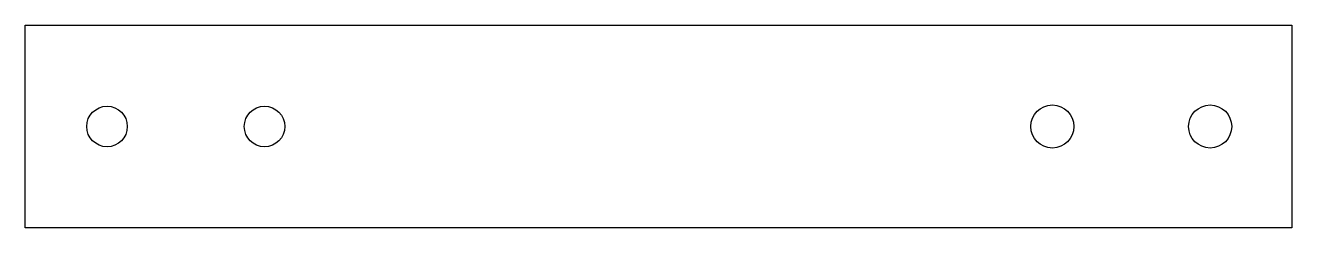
# Model space of a CAD drawing. Extents: x 73 to 173, y 1 to 17.
import ezdxf

# ---------------------------------------------------------------- set-up
doc = ezdxf.new("R2010")
doc.units = 0
doc.layers.add('Extrude', color=7, linetype='CONTINUOUS')

msp = doc.modelspace()

# ---------------------------------------------------------------- linework, layer by layer
at = {"layer": 'Extrude'}
for p, q in [((73.4506, 16.949), (73.4506, 16.949, 3)), ((73.4506, 16.949), (173.451, 16.949)), ((73.4506, 16.949, 3), (173.451, 16.949, 3)), ((73.4506, 16.949), (73.4506, 16.949, 3)), ((73.4506, 0.949009), (73.4506, 16.949)), ((73.4506, 0.949009, 3), (73.4506, 16.949, 3)), ((73.4506, 16.949), (173.451, 16.949)), ((73.4506, 0.949009), (73.4506, 16.949)), ((73.4506, 16.949, 3), (173.451, 16.949, 3)), ((73.4506, 0.949009, 3), (73.4506, 16.949, 3)), ((173.451, 16.949), (173.451, 16.949, 3)), ((173.451, 16.949), (173.451, 16.949, 3)), ((173.451, 16.949), (173.451, 0.949009)), ((173.451, 16.949, 3), (173.451, 0.949009, 3)), ((173.451, 16.949), (173.451, 0.949009)), ((173.451, 16.949, 3), (173.451, 0.949009, 3)), ((81.4055, 8.40126), (81.4055, 8.40126, 3)), ((81.4055, 8.40126), (81.4055, 8.40126, 3)), ((93.8455, 8.40126), (93.8455, 8.40126, 3)), ((93.8455, 8.40126), (93.8455, 8.40126, 3)), ((156.148, 8.36757), (156.148, 8.36757, 3)), ((156.148, 8.36757), (156.148, 8.36757, 3)), ((168.612, 8.36757), (168.612, 8.36757, 3)), ((168.612, 8.36757), (168.612, 8.36757, 3)), ((73.4506, 0.949009), (73.4506, 0.949009, 3)), ((173.451, 0.949009), (73.4506, 0.949009)), ((173.451, 0.949009, 3), (73.4506, 0.949009, 3)), ((73.4506, 0.949009), (73.4506, 0.949009, 3)), ((173.451, 0.949009), (73.4506, 0.949009)), ((173.451, 0.949009, 3), (73.4506, 0.949009, 3)), ((173.451, 0.949009), (173.451, 0.949009, 3)), ((173.451, 0.949009), (173.451, 0.949009, 3))]:
    msp.add_line(p, q, dxfattribs=at)
for centre, radius in [((79.9006, 8.94901), 1.6015), ((79.9006, 8.94901), 1.6015), ((79.9006, 8.94901), 1.6015), ((79.9006, 8.94901), 1.6015), ((92.3406, 8.94901), 1.6015), ((92.3406, 8.94901), 1.6015), ((92.3406, 8.94901), 1.6015), ((92.3406, 8.94901), 1.6015), ((154.551, 8.94901), 1.7), ((154.551, 8.94901), 1.7), ((154.551, 8.94901), 1.7), ((154.551, 8.94901), 1.7), ((167.014, 8.94901), 1.7), ((167.014, 8.94901), 1.7), ((167.014, 8.94901), 1.7), ((167.014, 8.94901), 1.7)]:
    msp.add_circle(centre, radius, dxfattribs=at)

doc.saveas('drawing.dxf')
